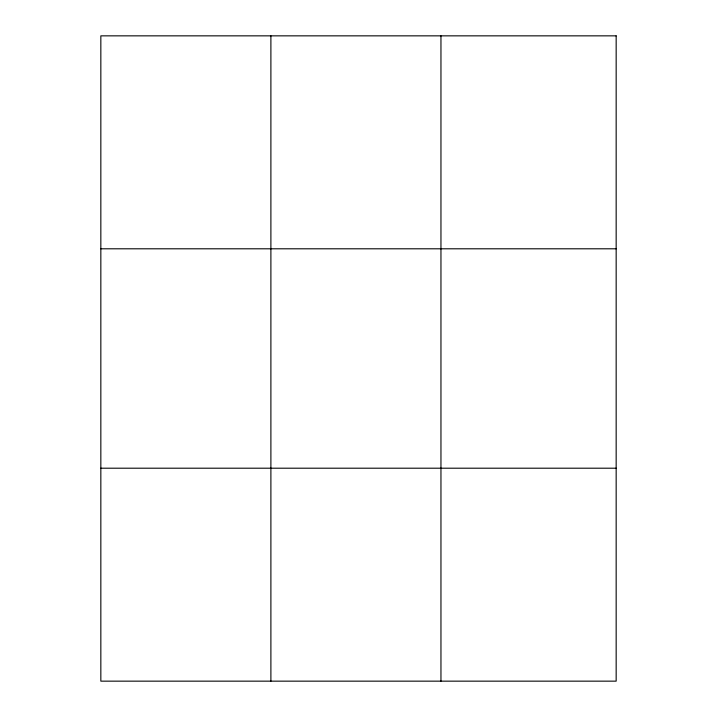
<?xml version="1.0" encoding="UTF-8"?>
<svg xmlns="http://www.w3.org/2000/svg" width="717" height="717" viewBox="0 0 717 717"><rect width="100%" height="100%" fill="white"/><g stroke="black" fill="none" stroke-linecap="round" stroke-linejoin="round"><path stroke-width="1.08" d="M270.892 681.15L270.892 35.85M440.955 681.15L440.955 35.85M100.837 248.799L616.163 248.799M100.837 468.201L616.163 468.201M616.163 35.85L616.163 681.15L100.837 681.15L100.837 35.85L616.163 35.85"/></g></svg>
